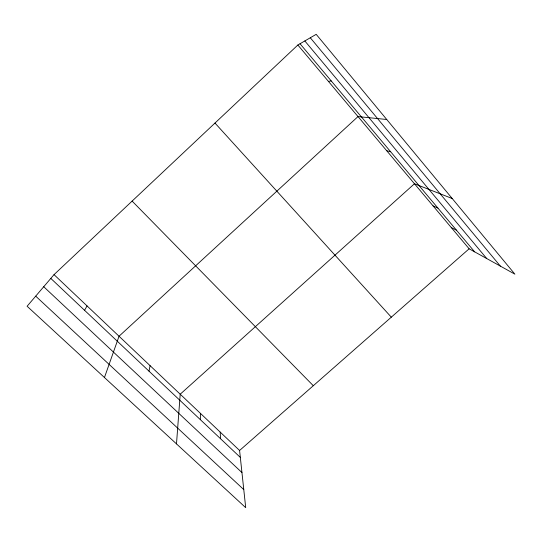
<?xml version="1.0" encoding="UTF-8"?>
<svg xmlns="http://www.w3.org/2000/svg" width="542" height="542" viewBox="0 0 542 542"><rect width="100%" height="100%" fill="white"/><g stroke="black" fill="none" stroke-linecap="round" stroke-linejoin="round"><path stroke-width="0.81" d="M200.364 419.671L200.398 413.336M176.489 443.891L180.208 394.203L414.467 183.758L452.218 198.521M148.996 371.155L150.08 365.647M104.457 377.517L119.037 336.23L358.005 116.577L386.751 119.497M84.566 310.302L87.032 305.905M54.037 274.631L27.1 306.25L245.709 507.664L239.591 450.477L54.037 274.631L297.856 45.013L316.189 34.336L514.9 274.177L469.135 248.798L297.856 45.013M239.591 450.477L469.135 248.798M328.411 81.375L331.243 80.941M386.676 150.69L390.68 151.774M433.065 205.892L437.95 208.114M451.29 227.565L456.493 230.215M35.704 296.149L243.778 489.589M43.726 286.732L241.956 472.57M50.812 278.419L240.336 457.421M132.119 201.096L313.296 385.714M214.978 123.061L391.317 317.172M300.031 43.746L474.656 251.861M304.834 40.948L486.743 258.561M310.295 37.764L500.368 266.122M220.188 432.089L220.553 438.735"/></g></svg>
